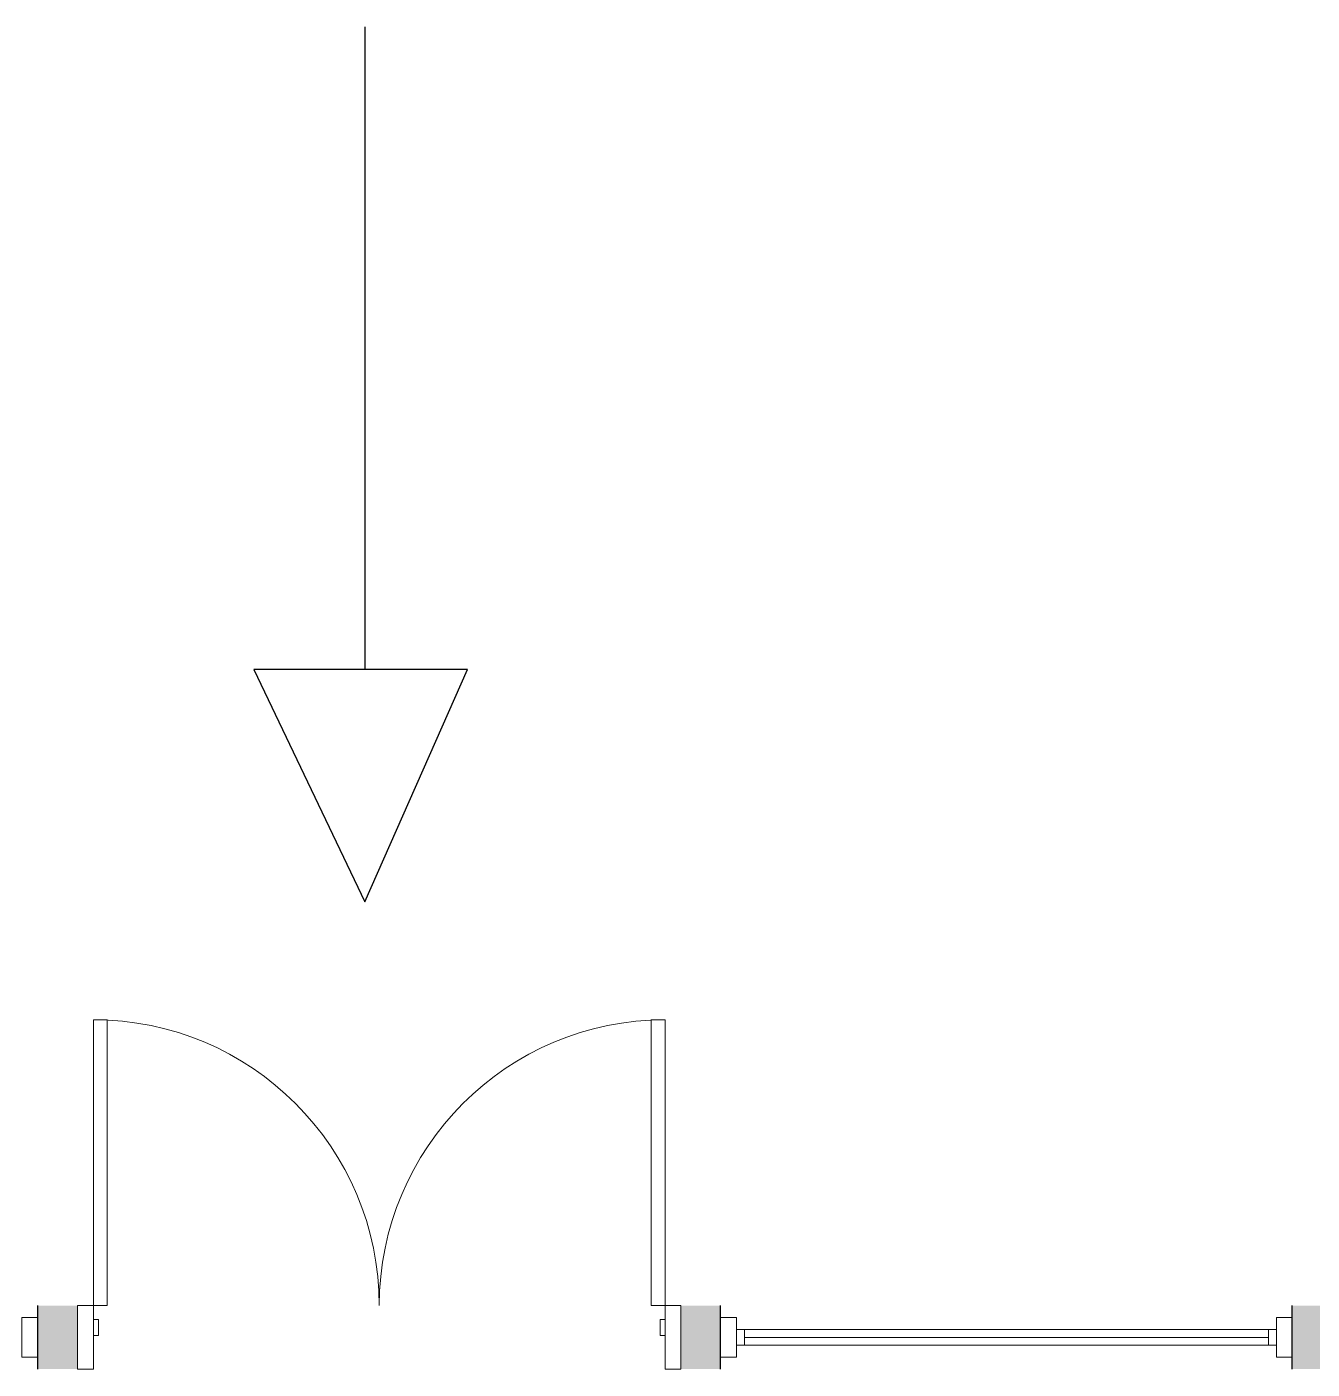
# Model space of a CAD drawing. Header units: inches. Extents: x 537 to 4774, y -1781 to 1418.
# Drawn here: x 2555.6 to 2960.3, y -462.3 to -39.7 of the extents above; entities that cross this region are included whole.
import ezdxf

# ---------------------------------------------------------------- set-up
doc = ezdxf.new("R2010")
doc.units = ezdxf.units.IN
doc.header["$MEASUREMENT"] = 0
doc.layers.add('01-Text 1 150 int', color=250, linetype='Continuous')
doc.layers.add('DOOR WINDOW 1 150', color=7, linetype='Continuous', lineweight=13, true_color=0x666666)
doc.layers.add('WALL 1 150', color=7, linetype='Continuous', lineweight=25)

msp = doc.modelspace()

# ---------------------------------------------------------------- hatches: boundary and pattern name
at = {"layer": 'WALL 1 150'}
h = msp.add_hatch(color=256, dxfattribs=at)
h.paths.add_polyline_path([(2774.1, -442.3), (2774.1, -462.3), (2761.6, -462.3), (2761.6, -442.3)])
h.paths.add_polyline_path([(2571.6, -442.3), (2571.6, -462.3), (2559.1, -462.3), (2559.1, -442.3)])
h.paths.add_polyline_path([(2379.1, -442.3), (2379.1, -462.3), (2366.6, -462.3), (2366.6, -442.3)])
h.paths.add_polyline_path([(2966.6, -442.3), (2966.6, -462.3), (2954.1, -462.3), (2954.1, -442.3)])

# ---------------------------------------------------------------- linework, layer by layer
at = {"layer": '01-Text 1 150 int'}
for p, q in [((2662.07, -39.68), (2662.07, -242.02)), ((2694.41, -242.02), (2627.07, -242.02)), ((2627.07, -242.02), (2662.07, -315.14)), ((2662.07, -315.14), (2694.41, -242.02))]:
    msp.add_line(p, q, dxfattribs=at)
at = {"layer": 'DOOR WINDOW 1 150', "linetype": 'Continuous'}
for p, q in [((2781.6, -449.8), (2781.6, -454.8)), ((2946.6, -449.8), (2946.6, -454.8)), ((2946.6, -452.3), (2781.6, -452.3))]:
    msp.add_line(p, q, dxfattribs=at)
for points in [[(2576.6, -442.3), (2580.97, -442.3), (2580.97, -352.3), (2576.6, -352.3)], [(2756.6, -442.3), (2752.22, -442.3), (2752.22, -352.3), (2756.6, -352.3)], [(2576.6, -462.3), (2571.6, -462.3), (2571.6, -442.3), (2576.6, -442.3)], [(2756.6, -462.3), (2761.6, -462.3), (2761.6, -442.3), (2756.6, -442.3)], [(2554.1, -458.55), (2559.1, -458.55), (2559.1, -446.05), (2554.1, -446.05)], [(2576.6, -451.68), (2578.16, -451.68), (2578.16, -446.68), (2576.6, -446.68)], [(2756.6, -451.68), (2755.04, -451.68), (2755.04, -446.68), (2756.6, -446.68)], [(2779.1, -458.55), (2774.1, -458.55), (2774.1, -446.05), (2779.1, -446.05)], [(2949.1, -458.55), (2954.1, -458.55), (2954.1, -446.05), (2949.1, -446.05)], [(2949.1, -449.8), (2949.1, -454.8), (2779.1, -454.8), (2779.1, -449.8)]]:
    msp.add_lwpolyline(points, close=True, dxfattribs=at)
at = {"layer": 'DOOR WINDOW 1 150', "linetype": 'Continuous', "extrusion": (0, 0, -1)}
msp.add_arc((-2576.6, -442.3), 90, 90, 180, dxfattribs=at)
at = {"layer": 'DOOR WINDOW 1 150', "linetype": 'Continuous'}
msp.add_arc((2756.6, -442.3), 90, 90, 180, dxfattribs=at)
at = {"layer": 'WALL 1 150'}
for p, q in [((2559.1, -462.3), (2559.1, -442.3)), ((2774.1, -462.3), (2774.1, -442.3)), ((2954.1, -462.3), (2954.1, -442.3))]:
    msp.add_line(p, q, dxfattribs=at)

doc.saveas('drawing.dxf')
